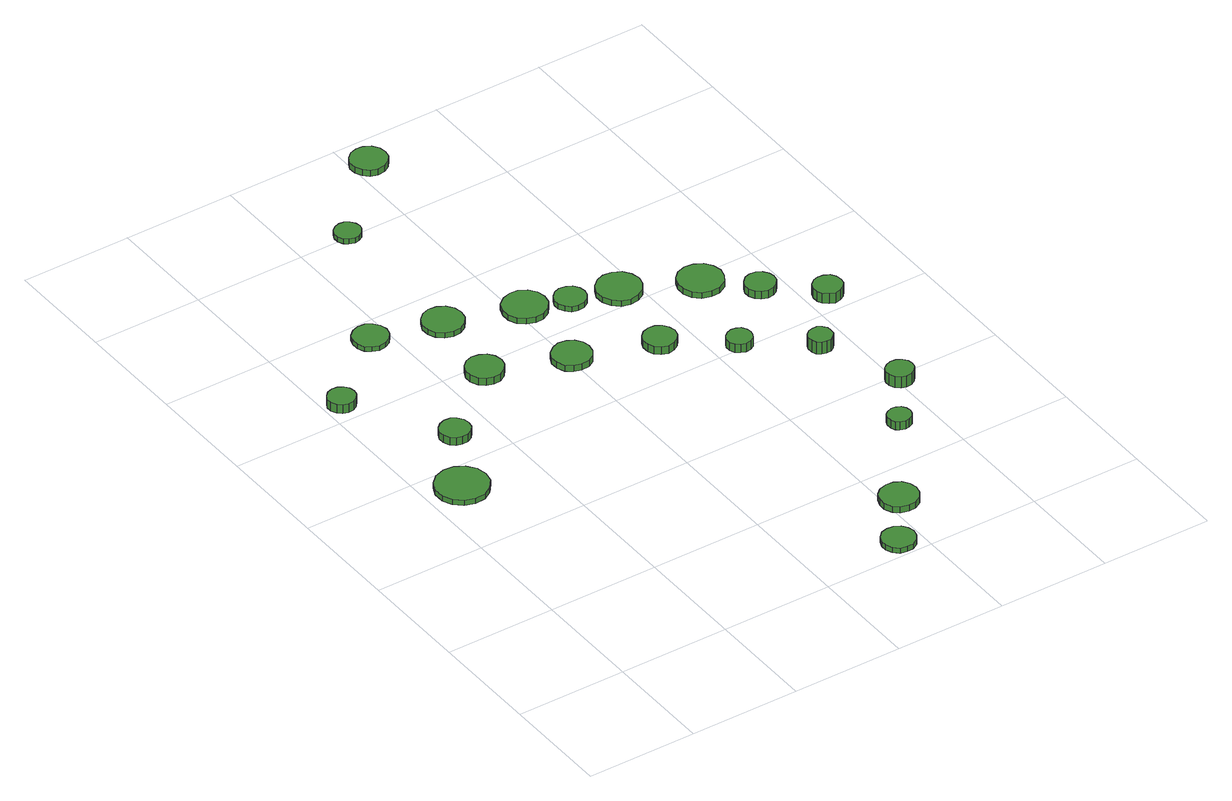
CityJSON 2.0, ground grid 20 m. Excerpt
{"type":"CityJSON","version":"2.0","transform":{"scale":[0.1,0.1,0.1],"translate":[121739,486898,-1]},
"CityObjects":{
"tree1":{"type":"SolitaryVegetationObject","attributes":{"function":"something"},"geometry":[{"type":"MultiSurface","lod":"1","boundaries":[[[0,1,2,3,4,5,6,7,8,9,10,11,12,13,14]],[[15,16,17,18,19,20,21,22,23,24,25,26,27,28,29]],[[0,29,28,1]],[[1,28,27,2]],[[2,27,26,3]],[[3,26,25,4]],[[4,25,24,5]],[[5,24,23,6]],[[6,23,22,7]],[[7,22,21,8]],[[8,21,20,9]],[[9,20,19,10]],[[10,19,18,11]],[[11,18,17,12]],[[12,17,16,13]],[[13,16,15,14]],[[14,15,29,0]]]}]},
"tree2":{"type":"SolitaryVegetationObject","attributes":{"function":"something"},"geometry":[{"type":"MultiSurface","lod":"1","boundaries":[[[30,31,32,33,34,35,36,37,38,39,40,41,42,43,44]],[[45,46,47,48,49,50,51,52,53,54,55,56,57,58,59]],[[30,59,58,31]],[[31,58,57,32]],[[32,57,56,33]],[[33,56,55,34]],[[34,55,54,35]],[[35,54,53,36]],[[36,53,52,37]],[[37,52,51,38]],[[38,51,50,39]],[[39,50,49,40]],[[40,49,48,41]],[[41,48,47,42]],[[42,47,46,43]],[[43,46,45,44]],[[44,45,59,30]]]}]},
"tree3":{"type":"SolitaryVegetationObject","attributes":{"function":"something"},"geometry":[{"type":"MultiSurface","lod":"1","boundaries":[[[60,61,62,63,64,65,66,67,68,69,70,71,72,73,74]],[[75,76,77,78,79,80,81,82,83,84,85,86,87,88,89]],[[60,89,88,61]],[[61,88,87,62]],[[62,87,86,63]],[[63,86,85,64]],[[64,85,84,65]],[[65,84,83,66]],[[66,83,82,67]],[[67,82,81,68]],[[68,81,80,69]],[[69,80,79,70]],[[70,79,78,71]],[[71,78,77,72]],[[72,77,76,73]],[[73,76,75,74]],[[74,75,89,60]]]}]},
"tree4":{"type":"SolitaryVegetationObject","attributes":{"function":"something"},"geometry":[{"type":"MultiSurface","lod":"1","boundaries":[[[90,91,92,93,94,95,96,97,98,99,100,101,102,103,104]],[[105,106,107,108,109,110,111,112,113,114,115,116,117,118,119]],[[90,119,118,91]],[[91,118,117,92]],[[92,117,116,93]],[[93,116,115,94]],[[94,115,114,95]],[[95,114,113,96]],[[96,113,112,97]],[[97,112,111,98]],[[98,111,110,99]],[[99,110,109,100]],[[100,109,108,101]],[[101,108,107,102]],[[102,107,106,103]],[[103,106,105,104]],[[104,105,119,90]]]}]},
"tree5":{"type":"SolitaryVegetationObject","attributes":{"function":"something"},"geometry":[{"type":"MultiSurface","lod":"1","boundaries":[[[120,121,122,123,124,125,126,127,128,129,130,131,132,133,134]],[[135,136,137,138,139,140,141,142,143,144,145,146,147,148,149]],[[120,149,148,121]],[[121,148,147,122]],[[122,147,146,123]],[[123,146,145,124]],[[124,145,144,125]],[[125,144,143,126]],[[126,143,142,127]],[[127,142,141,128]],[[128,141,140,129]],[[129,140,139,130]],[[130,139,138,131]],[[131,138,137,132]],[[132,137,136,133]],[[133,136,135,134]],[[134,135,149,120]]]}]},
"tree6":{"type":"SolitaryVegetationObject","attributes":{"function":"something"}},
"tree7":{"type":"SolitaryVegetationObject","attributes":{"function":"something"},"geometry":[{"type":"MultiSurface","lod":"1","boundaries":[[[150,151,152,153,154,155,156,157,158,159,160,161,162,163,164]],[[165,166,167,168,169,170,171,172,173,174,175,176,177,178,179]],[[150,179,178,151]],[[151,178,177,152]],[[152,177,176,153]],[[153,176,175,154]],[[154,175,174,155]],[[155,174,173,156]],[[156,173,172,157]],[[157,172,171,158]],[[158,171,170,159]],[[159,170,169,160]],[[160,169,168,161]],[[161,168,167,162]],[[162,167,166,163]],[[163,166,165,164]],[[164,165,179,150]]]}]},
"tree8":{"type":"SolitaryVegetationObject","attributes":{"function":"something"},"geometry":[{"type":"MultiSurface","lod":"1","boundaries":[[[180,181,182,183,184,185,186,187,188,189,190,191,192,193,194]],[[195,196,197,198,199,200,201,202,203,204,205,206,207,208,209]],[[180,209,208,181]],[[181,208,207,182]],[[182,207,206,183]],[[183,206,205,184]],[[184,205,204,185]],[[185,204,203,186]],[[186,203,202,187]],[[187,202,201,188]],[[188,201,200,189]],[[189,200,199,190]],[[190,199,198,191]],[[191,198,197,192]],[[192,197,196,193]],[[193,196,195,194]],[[194,195,209,180]]]}]},
"tree9":{"type":"SolitaryVegetationObject","attributes":{"function":"something"},"geometry":[{"type":"MultiSurface","lod":"1","boundaries":[[[210,211,212,213,214,215,216,217,218,219,220,221,222,223,224]],[[225,226,227,228,229,230,231,232,233,234,235,236,237,238,239]],[[210,239,238,211]],[[211,238,237,212]],[[212,237,236,213]],[[213,236,235,214]],[[214,235,234,215]],[[215,234,233,216]],[[216,233,232,217]],[[217,232,231,218]],[[218,231,230,219]],[[219,230,229,220]],[[220,229,228,221]],[[221,228,227,222]],[[222,227,226,223]],[[223,226,225,224]],[[224,225,239,210]]]}]},
"tree10":{"type":"SolitaryVegetationObject","attributes":{"function":"something"}},
"tree11":{"type":"SolitaryVegetationObject","attributes":{"function":"something"},"geometry":[{"type":"MultiSurface","lod":"1","boundaries":[[[240,241,242,243,244,245,246,247,248,249,250,251,252,253,254]],[[255,256,257,258,259,260,261,262,263,264,265,266,267,268,269]],[[240,269,268,241]],[[241,268,267,242]],[[242,267,266,243]],[[243,266,265,244]],[[244,265,264,245]],[[245,264,263,246]],[[246,263,262,247]],[[247,262,261,248]],[[248,261,260,249]],[[249,260,259,250]],[[250,259,258,251]],[[251,258,257,252]],[[252,257,256,253]],[[253,256,255,254]],[[254,255,269,240]]]}]},
"tree12":{"type":"SolitaryVegetationObject","attributes":{"function":"something"},"geometry":[{"type":"MultiSurface","lod":"1","boundaries":[[[270,271,272,273,274,275,276,277,278,279,280,281,282,283,284]],[[285,286,287,288,289,290,291,292,293,294,295,296,297,298,299]],[[270,299,298,271]],[[271,298,297,272]],[[272,297,296,273]],[[273,296,295,274]],[[274,295,294,275]],[[275,294,293,276]],[[276,293,292,277]],[[277,292,291,278]],[[278,291,290,279]],[[279,290,289,280]],[[280,289,288,281]],[[281,288,287,282]],[[282,287,286,283]],[[283,286,285,284]],[[284,285,299,270]]]}]},
"tree13":{"type":"SolitaryVegetationObject","attributes":{"function":"something"},"geometry":[{"type":"MultiSurface","lod":"1","boundaries":[[[300,301,302,303,304,305,306,307,308,309,310,311,312,313,314]],[[315,316,317,318,319,320,321,322,323,324,325,326,327,328,329]],[[300,329,328,301]],[[301,328,327,302]],[[302,327,326,303]],[[303,326,325,304]],[[304,325,324,305]],[[305,324,323,306]],[[306,323,322,307]],[[307,322,321,308]],[[308,321,320,309]],[[309,320,319,310]],[[310,319,318,311]],[[311,318,317,312]],[[312,317,316,313]],[[313,316,315,314]],[[314,315,329,300]]]}]},
"tree14":{"type":"SolitaryVegetationObject","attributes":{"function":"something"}},
"tree15":{"type":"SolitaryVegetationObject","attributes":{"function":"something"},"geometry":[{"type":"MultiSurface","lod":"1","boundaries":[[[330,331,332,333,334,335,336,337,338,339,340,341,342,343,344]],[[345,346,347,348,349,350,351,352,353,354,355,356,357,358,359]],[[330,359,358,331]],[[331,358,357,332]],[[332,357,356,333]],[[333,356,355,334]],[[334,355,354,335]],[[335,354,353,336]],[[336,353,352,337]],[[337,352,351,338]],[[338,351,350,339]],[[339,350,349,340]],[[340,349,348,341]],[[341,348,347,342]],[[342,347,346,343]],[[343,346,345,344]],[[344,345,359,330]]]}]},
"tree16":{"type":"SolitaryVegetationObject","attributes":{"function":"something"},"geometry":[{"type":"MultiSurface","lod":"1","boundaries":[[[360,361,362,363,364,365,366,367,368,369,370,371,372,373,374]],[[375,376,377,378,379,380,381,382,383,384,385,386,387,388,389]],[[360,389,388,361]],[[361,388,387,362]],[[362,387,386,363]],[[363,386,385,364]],[[364,385,384,365]],[[365,384,383,366]],[[366,383,382,367]],[[367,382,381,368]],[[368,381,380,369]],[[369,380,379,370]],[[370,379,378,371]],[[371,378,377,372]],[[372,377,376,373]],[[373,376,375,374]],[[374,375,389,360]]]}]},
"tree17":{"type":"SolitaryVegetationObject","attributes":{"function":"something"}},
"tree18":{"type":"SolitaryVegetationObject","attributes":{"function":"something"}},
"tree19":{"type":"SolitaryVegetationObject","attributes":{"function":"something"},"geometry":[{"type":"MultiSurface","lod":"1","boundaries":[[[390,391,392,393,394,395,396,397,398,399,400,401,402,403,404]],[[405,406,407,408,409,410,411,412,413,414,415,416,417,418,419]],[[390,419,418,391]],[[391,418,417,392]],[[392,417,416,393]],[[393,416,415,394]],[[394,415,414,395]],[[395,414,413,396]],[[396,413,412,397]],[[397,412,411,398]],[[398,411,410,399]],[[399,410,409,400]],[[400,409,408,401]],[[401,408,407,402]],[[402,407,406,403]],[[403,406,405,404]],[[404,405,419,390]]]}]},
"tree20":{"type":"SolitaryVegetationObject","attributes":{"function":"something"},"geometry":[{"type":"MultiSurface","lod":"1","boundaries":[[[420,421,422,423,424,425,426,427,428,429,430,431,432,433,434]],[[435,436,437,438,439,440,441,442,443,444,445,446,447,448,449]],[[420,449,448,421]],[[421,448,447,422]],[[422,447,446,423]],[[423,446,445,424]],[[424,445,444,425]],[[425,444,443,426]],[[426,443,442,427]],[[427,442,441,428]],[[428,441,440,429]],[[429,440,439,430]],[[430,439,438,431]],[[431,438,437,432]],[[432,437,436,433]],[[433,436,435,434]],[[434,435,449,420]]]}]},
"tree21":{"type":"SolitaryVegetationObject","attributes":{"function":"something"},"geometry":[{"type":"MultiSurface","lod":"1","boundaries":[[[450,451,452,453,454,455,456,457,458,459,460,461,462,463,464]],[[465,466,467,468,469,470,471,472,473,474,475,476,477,478,479]],[[450,479,478,451]],[[451,478,477,452]],[[452,477,476,453]],[[453,476,475,454]],[[454,475,474,455]],[[455,474,473,456]],[[456,473,472,457]],[[457,472,471,458]],[[458,471,470,459]],[[459,470,469,460]],[[460,469,468,461]],[[461,468,467,462]],[[462,467,466,463]],[[463,466,465,464]],[[464,465,479,450]]]}]},
"tree22":{"type":"SolitaryVegetationObject","attributes":{"function":"something"},"geometry":[{"type":"MultiSurface","lod":"1","boundaries":[[[480,481,482,483,484,485,486,487,488,489,490,491,492,493,494]],[[495,496,497,498,499,500,501,502,503,504,505,506,507,508,509]],[[480,509,508,481]],[[481,508,507,482]],[[482,507,506,483]],[[483,506,505,484]],[[484,505,504,485]],[[485,504,503,486]],[[486,503,502,487]],[[487,502,501,488]],[[488,501,500,489]],[[489,500,499,490]],[[490,499,498,491]],[[491,498,497,492]],[[492,497,496,493]],[[493,496,495,494]],[[494,495,509,480]]]}]},
"tree23":{"type":"SolitaryVegetationObject","attributes":{"function":"something"},"geometry":[{"type":"MultiSurface","lod":"1","boundaries":[[[510,511,512,513,514,515,516,517,518,519,520,521,522,523,524]],[[525,526,527,528,529,530,531,532,533,534,535,536,537,538,539]],[[510,539,538,511]],[[511,538,537,512]],[[512,537,536,513]],[[513,536,535,514]],[[514,535,534,515]],[[515,534,533,516]],[[516,533,532,517]],[[517,532,531,518]],[[518,531,530,519]],[[519,530,529,520]],[[520,529,528,521]],[[521,528,527,522]],[[522,527,526,523]],[[523,526,525,524]],[[524,525,539,510]]]}]},
"tree24":{"type":"SolitaryVegetationObject","attributes":{"function":"something"},"geometry":[{"type":"MultiSurface","lod":"1","boundaries":[[[540,541,542,543,544,545,546,547,548,549,550,551,552,553,554]],[[555,556,557,558,559,560,561,562,563,564,565,566,567,568,569]],[[540,569,568,541]],[[541,568,567,542]],[[542,567,566,543]],[[543,566,565,544]],[[544,565,564,545]],[[545,564,563,546]],[[546,563,562,547]],[[547,562,561,548]],[[548,561,560,549]],[[549,560,559,550]],[[550,559,558,551]],[[551,558,557,552]],[[552,557,556,553]],[[553,556,555,554]],[[554,555,569,540]]]}]},
"tree25":{"type":"SolitaryVegetationObject","attributes":{"function":"something"},"geometry":[{"type":"MultiSurface","lod":"1","boundaries":[[[570,571,572,573,574,575,576,577,578,579,580,581,582,583,584]],[[585,586,587,588,589,590,591,592,593,594,595,596,597,598,599]],[[570,599,598,571]],[[571,598,597,572]],[[572,597,596,573]],[[573,596,595,574]],[[574,595,594,575]],[[575,594,593,576]],[[576,593,592,577]],[[577,592,591,578]],[[578,591,590,579]],[[579,590,589,580]],[[580,589,588,581]],[[581,588,587,582]],[[582,587,586,583]],[[583,586,585,584]],[[584,585,599,570]]]}]},
"tree26":{"type":"SolitaryVegetationObject","attributes":{"function":"something"},"geometry":[{"type":"MultiSurface","lod":"1","boundaries":[[[600,601,602,603,604,605,606,607,608,609,610,611,612,613,614]],[[615,616,617,618,619,620,621,622,623,624,625,626,627,628,629]],[[600,629,628,601]],[[601,628,627,602]],[[602,627,626,603]],[[603,626,625,604]],[[604,625,624,605]],[[605,624,623,606]],[[606,623,622,607]],[[607,622,621,608]],[[608,621,620,609]],[[609,620,619,610]],[[610,619,618,611]],[[611,618,617,612]],[[612,617,616,613]],[[613,616,615,614]],[[614,615,629,600]]]}]},
"tree27":{"type":"SolitaryVegetationObject","attributes":{"function":"something"},"geometry":[{"type":"MultiSurface","lod":"1","boundaries":[[[630,631,632,633,634,635,636,637,638,639,640,641,642,643,644]],[[645,646,647,648,649,650,651,652,653,654,655,656,657,658,659]],[[630,659,658,631]],[[631,658,657,632]],[[632,657,656,633]],[[633,656,655,634]],[[634,655,654,635]],[[635,654,653,636]],[[636,653,652,637]],[[637,652,651,638]],[[638,651,650,639]],[[639,650,649,640]],[[640,649,648,641]],[[641,648,647,642]],[[642,647,646,643]],[[643,646,645,644]],[[644,645,659,630]]]}]},
"tree28":{"type":"SolitaryVegetationObject","attributes":{"function":"something"}},
"tree29":{"type":"SolitaryVegetationObject","attributes":{"function":"something"}},
"tree30":{"type":"SolitaryVegetationObject","attributes":{"function":"something"}},
"tree31":{"type":"SolitaryVegetationObject","attributes":{"function":"something"}},
"tree32":{"type":"SolitaryVegetationObject","attributes":{"function":"something"}},
"tree33":{"type":"SolitaryVegetationObject","attributes":{"function":"something"}},
"tree34":{"type":"SolitaryVegetationObject","attributes":{"function":"something"}},
"tree35":{"type":"SolitaryVegetationObject","attributes":{"function":"something"}},
"tree36":{"type":"SolitaryVegetationObject","attributes":{"function":"something"}},
"tree37":{"type":"SolitaryVegetationObject","attributes":{"function":"something"}},
"tree38":{"type":"SolitaryVegetationObject","attributes":{"function":"something"}},
"tree39":{"type":"SolitaryVegetationObject","attributes":{"function":"something"}}
},
"vertices":[
[110,546,16],[106,565,16],[94,580,16],[78,590,16],[59,592,16],[40,586,16],[26,573,16],[18,556,16],[18,536,16],[26,519,16],[40,506,16],[59,500,16],[78,502,16],[94,512,16],[106,527,16],[106,527,6],[94,512,6],[78,502,6],[59,500,6],[40,506,6],[26,519,6],[18,536,6],[18,556,6],[26,573,6],[40,586,6],[59,592,6],[78,590,6],[94,580,6],[106,565,6],[110,546,6],
[56,840,22],[54,850,22],[48,858,22],[39,863,22],[29,864,22],[19,861,22],[12,854,22],[7,845,22],[7,835,22],[12,826,22],[19,819,22],[29,816,22],[39,817,22],[48,822,22],[54,830,22],[54,830,5],[48,822,5],[39,817,5],[29,816,5],[19,819,5],[12,826,5],[7,835,5],[7,845,5],[12,854,5],[19,861,5],[29,864,5],[39,863,5],[48,858,5],[54,850,5],[56,840,5],
[161,669,20],[159,680,20],[152,689,20],[143,695,20],[132,696,20],[121,692,20],[113,685,20],[108,675,20],[108,664,20],[113,653,20],[121,646,20],[132,643,20],[143,644,20],[152,649,20],[159,658,20],[159,658,5],[152,649,5],[143,644,5],[132,643,5],[121,646,5],[113,653,5],[108,664,5],[108,675,5],[113,685,5],[121,692,5],[132,696,5],[143,695,5],[152,689,5],[159,680,5],[161,669,5],
[198,955,14],[195,968,14],[187,978,14],[176,985,14],[163,986,14],[151,982,14],[141,973,14],[136,961,14],[136,948,14],[141,936,14],[151,928,14],[163,923,14],[176,925,14],[187,931,14],[195,942,14],[195,942,5],[187,931,5],[176,925,5],[163,923,5],[151,928,5],[141,936,5],[136,948,5],[136,961,5],[141,973,5],[151,982,5],[163,986,5],[176,985,5],[187,978,5],[195,968,5],[198,955,5],
[300,778,19],[297,792,19],[289,803,19],[277,809,19],[264,811,19],[251,807,19],[241,798,19],[235,785,19],[235,772,19],[241,759,19],[251,750,19],[264,746,19],[277,747,19],[289,754,19],[297,765,19],[297,765,5],[289,754,5],[277,747,5],[264,746,5],[251,750,5],[241,759,5],[235,772,5],[235,785,5],[241,798,5],[251,807,5],[264,811,5],[277,809,5],[289,803,5],[297,792,5],[300,778,5],
[322,924,14],[319,939,14],[310,951,14],[297,958,14],[282,960,14],[268,955,14],[257,945,14],[251,931,14],[251,916,14],[257,903,14],[268,893,14],[282,888,14],[297,890,14],[310,897,14],[319,909,14],[319,909,4],[310,897,4],[297,890,4],[282,888,4],[268,893,4],[257,903,4],[251,916,4],[251,931,4],[257,945,4],[268,955,4],[282,960,4],[297,958,4],[310,951,4],[319,939,4],[322,924,4],
[589,32,16],[586,44,16],[579,54,16],[568,60,16],[556,61,16],[544,58,16],[535,49,16],[530,38,16],[530,26,16],[535,15,16],[544,6,16],[556,3,16],[568,4,16],[579,10,16],[586,20,16],[586,20,6],[579,10,6],[568,4,6],[556,3,6],[544,6,6],[535,15,6],[530,26,6],[530,38,6],[535,49,6],[544,58,6],[556,61,6],[568,60,6],[579,54,6],[586,44,6],[589,32,6],
[438,731,17],[435,745,17],[427,756,17],[415,763,17],[400,765,17],[387,760,17],[376,751,17],[370,738,17],[370,724,17],[376,710,17],[387,701,17],[400,697,17],[415,698,17],[427,705,17],[435,717,17],[435,717,5],[427,705,5],[415,698,5],[400,697,5],[387,701,5],[376,710,5],[370,724,5],[370,738,5],[376,751,5],[387,760,5],[400,765,5],[415,763,5],[427,756,5],[435,745,5],[438,731,5],
[315,1201,18],[313,1210,18],[307,1218,18],[299,1223,18],[290,1224,18],[280,1221,18],[273,1215,18],[269,1206,18],[269,1196,18],[273,1187,18],[280,1181,18],[290,1178,18],[299,1179,18],[307,1184,18],[313,1192,18],[313,1192,8],[307,1184,8],[299,1179,8],[290,1178,8],[280,1181,8],[273,1187,8],[269,1196,8],[269,1206,8],[273,1215,8],[280,1221,8],[290,1224,8],[299,1223,8],[307,1218,8],[313,1210,8],[315,1201,8],
[657,124,17],[654,138,17],[646,149,17],[634,156,17],[620,157,17],[606,153,17],[596,144,17],[590,131,17],[590,117,17],[596,104,17],[606,95,17],[620,91,17],[634,92,17],[646,99,17],[654,110,17],[654,110,5],[646,99,5],[634,92,5],[620,91,5],[606,95,5],[596,104,5],[590,117,5],[590,131,5],[596,144,5],[606,153,5],[620,157,5],[634,156,5],[646,149,5],[654,138,5],[657,124,5],
[455,882,15],[452,898,15],[442,911,15],[428,919,15],[413,920,15],[397,915,15],[385,905,15],[379,890,15],[379,874,15],[385,859,15],[397,849,15],[413,844,15],[428,845,15],[442,853,15],[452,866,15],[452,866,4],[442,853,4],[428,845,4],[413,844,4],[397,849,4],[385,859,4],[379,874,4],[379,890,4],[385,905,4],[397,915,4],[413,920,4],[428,919,4],[442,911,4],[452,898,4],[455,882,4],
[517,859,14],[515,870,14],[508,880,14],[498,885,14],[486,887,14],[475,883,14],[467,875,14],[462,865,14],[462,853,14],[467,843,14],[475,835,14],[486,832,14],[498,833,14],[508,839,14],[515,848,14],[515,848,4],[508,839,4],[498,833,4],[486,832,4],[475,835,4],[467,843,4],[462,853,4],[462,865,4],[467,875,4],[475,883,4],[486,887,4],[498,885,4],[508,880,4],[515,870,4],[517,859,4],
[573,685,19],[570,697,19],[563,707,19],[553,713,19],[541,714,19],[529,710,19],[520,702,19],[516,691,19],[516,679,19],[520,668,19],[529,660,19],[541,656,19],[553,658,19],[563,664,19],[570,673,19],[570,673,4],[563,664,4],[553,658,4],[541,656,4],[529,660,4],[520,668,4],[516,679,4],[516,691,4],[520,702,4],[529,710,4],[541,714,4],[553,713,4],[563,707,4],[570,697,4],[573,685,4],
[607,835,16],[603,851,16],[594,864,16],[579,872,16],[563,874,16],[548,869,16],[536,858,16],[529,843,16],[529,827,16],[536,812,16],[548,801,16],[563,796,16],[579,798,16],[594,806,16],[603,819,16],[603,819,5],[594,806,5],[579,798,5],[563,796,5],[548,801,5],[536,812,5],[529,827,5],[529,843,5],[536,858,5],[548,869,5],[563,874,5],[579,872,5],[594,864,5],[603,851,5],[607,835,5],
[457,1336,22],[455,1349,22],[447,1360,22],[435,1367,22],[422,1368,22],[409,1364,22],[399,1355,22],[393,1343,22],[393,1329,22],[399,1317,22],[409,1308,22],[422,1304,22],[435,1305,22],[447,1312,22],[455,1323,22],[455,1323,10],[447,1312,10],[435,1305,10],[422,1304,10],[409,1308,10],[399,1317,10],[393,1329,10],[393,1343,10],[399,1355,10],[409,1364,10],[422,1368,10],[435,1367,10],[447,1360,10],[455,1349,10],[457,1336,10],
[762,294,21],[760,303,21],[755,310,21],[747,314,21],[739,315,21],[730,312,21],[724,307,21],[721,299,21],[721,290,21],[724,282,21],[730,277,21],[739,274,21],[747,275,21],[755,279,21],[760,286,21],[760,286,5],[755,279,5],[747,275,5],[739,274,5],[730,277,5],[724,282,5],[721,290,5],[721,299,5],[724,307,5],[730,312,5],[739,315,5],[747,314,5],[755,310,5],[760,303,5],[762,294,5],
[669,610,22],[667,619,22],[662,627,22],[654,631,22],[645,632,22],[636,629,22],[629,623,22],[625,615,22],[625,605,22],[629,597,22],[636,591,22],[645,588,22],[654,589,22],[662,593,22],[667,601,22],[667,601,5],[662,593,5],[654,589,5],[645,588,5],[636,591,5],[629,597,5],[625,605,5],[625,615,5],[629,623,5],[636,629,5],[645,632,5],[654,631,5],[662,627,5],[667,619,5],[669,610,5],
[772,533,29],[771,541,29],[765,548,29],[758,553,29],[749,553,29],[741,551,29],[734,545,29],[731,537,29],[731,528,29],[734,520,29],[741,514,29],[749,512,29],[758,512,29],[765,517,29],[771,524,29],[771,524,5],[765,517,5],[758,512,5],[749,512,5],[741,514,5],[734,520,5],[731,528,5],[731,537,5],[734,545,5],[741,551,5],[749,553,5],[758,553,5],[765,548,5],[771,541,5],[772,533,5],
[726,778,17],[722,794,17],[713,807,17],[698,815,17],[682,817,17],[666,812,17],[654,801,17],[648,786,17],[648,770,17],[654,755,17],[666,744,17],[682,739,17],[698,740,17],[713,748,17],[722,762,17],[722,762,6],[713,748,6],[698,740,6],[682,739,6],[666,744,6],[654,755,6],[648,770,6],[648,786,6],[654,801,6],[666,812,6],[682,817,6],[698,815,6],[713,807,6],[722,794,6],[726,778,6],
[831,389,27],[829,398,27],[823,406,27],[814,411,27],[804,412,27],[795,409,27],[787,403,27],[783,394,27],[783,384,27],[787,375,27],[795,368,27],[804,365,27],[814,366,27],[823,371,27],[829,379,27],[829,379,5],[823,371,5],[814,366,5],[804,365,5],[795,368,5],[787,375,5],[783,384,5],[783,394,5],[787,403,5],[795,409,5],[804,412,5],[814,411,5],[823,406,5],[829,398,5],[831,389,5],
[784,712,21],[782,722,21],[775,731,21],[766,737,21],[754,738,21],[744,735,21],[736,727,21],[731,717,21],[731,706,21],[736,696,21],[744,689,21],[754,685,21],[766,686,21],[775,692,21],[782,701,21],[782,701,6],[775,692,6],[766,686,6],[754,685,6],[744,689,6],[736,696,6],[731,706,6],[731,717,6],[736,727,6],[744,735,6],[754,738,6],[766,737,6],[775,731,6],[782,722,6],[784,712,6],
[864,639,26],[862,649,26],[856,658,26],[846,663,26],[836,664,26],[826,661,26],[818,654,26],[814,644,26],[814,633,26],[818,624,26],[826,617,26],[836,613,26],[846,615,26],[856,620,26],[862,628,26],[862,628,6],[856,620,6],[846,615,6],[836,613,6],[826,617,6],[818,624,6],[814,633,6],[814,644,6],[818,654,6],[826,661,6],[836,664,6],[846,663,6],[856,658,6],[862,649,6],[864,639,6]
]}
